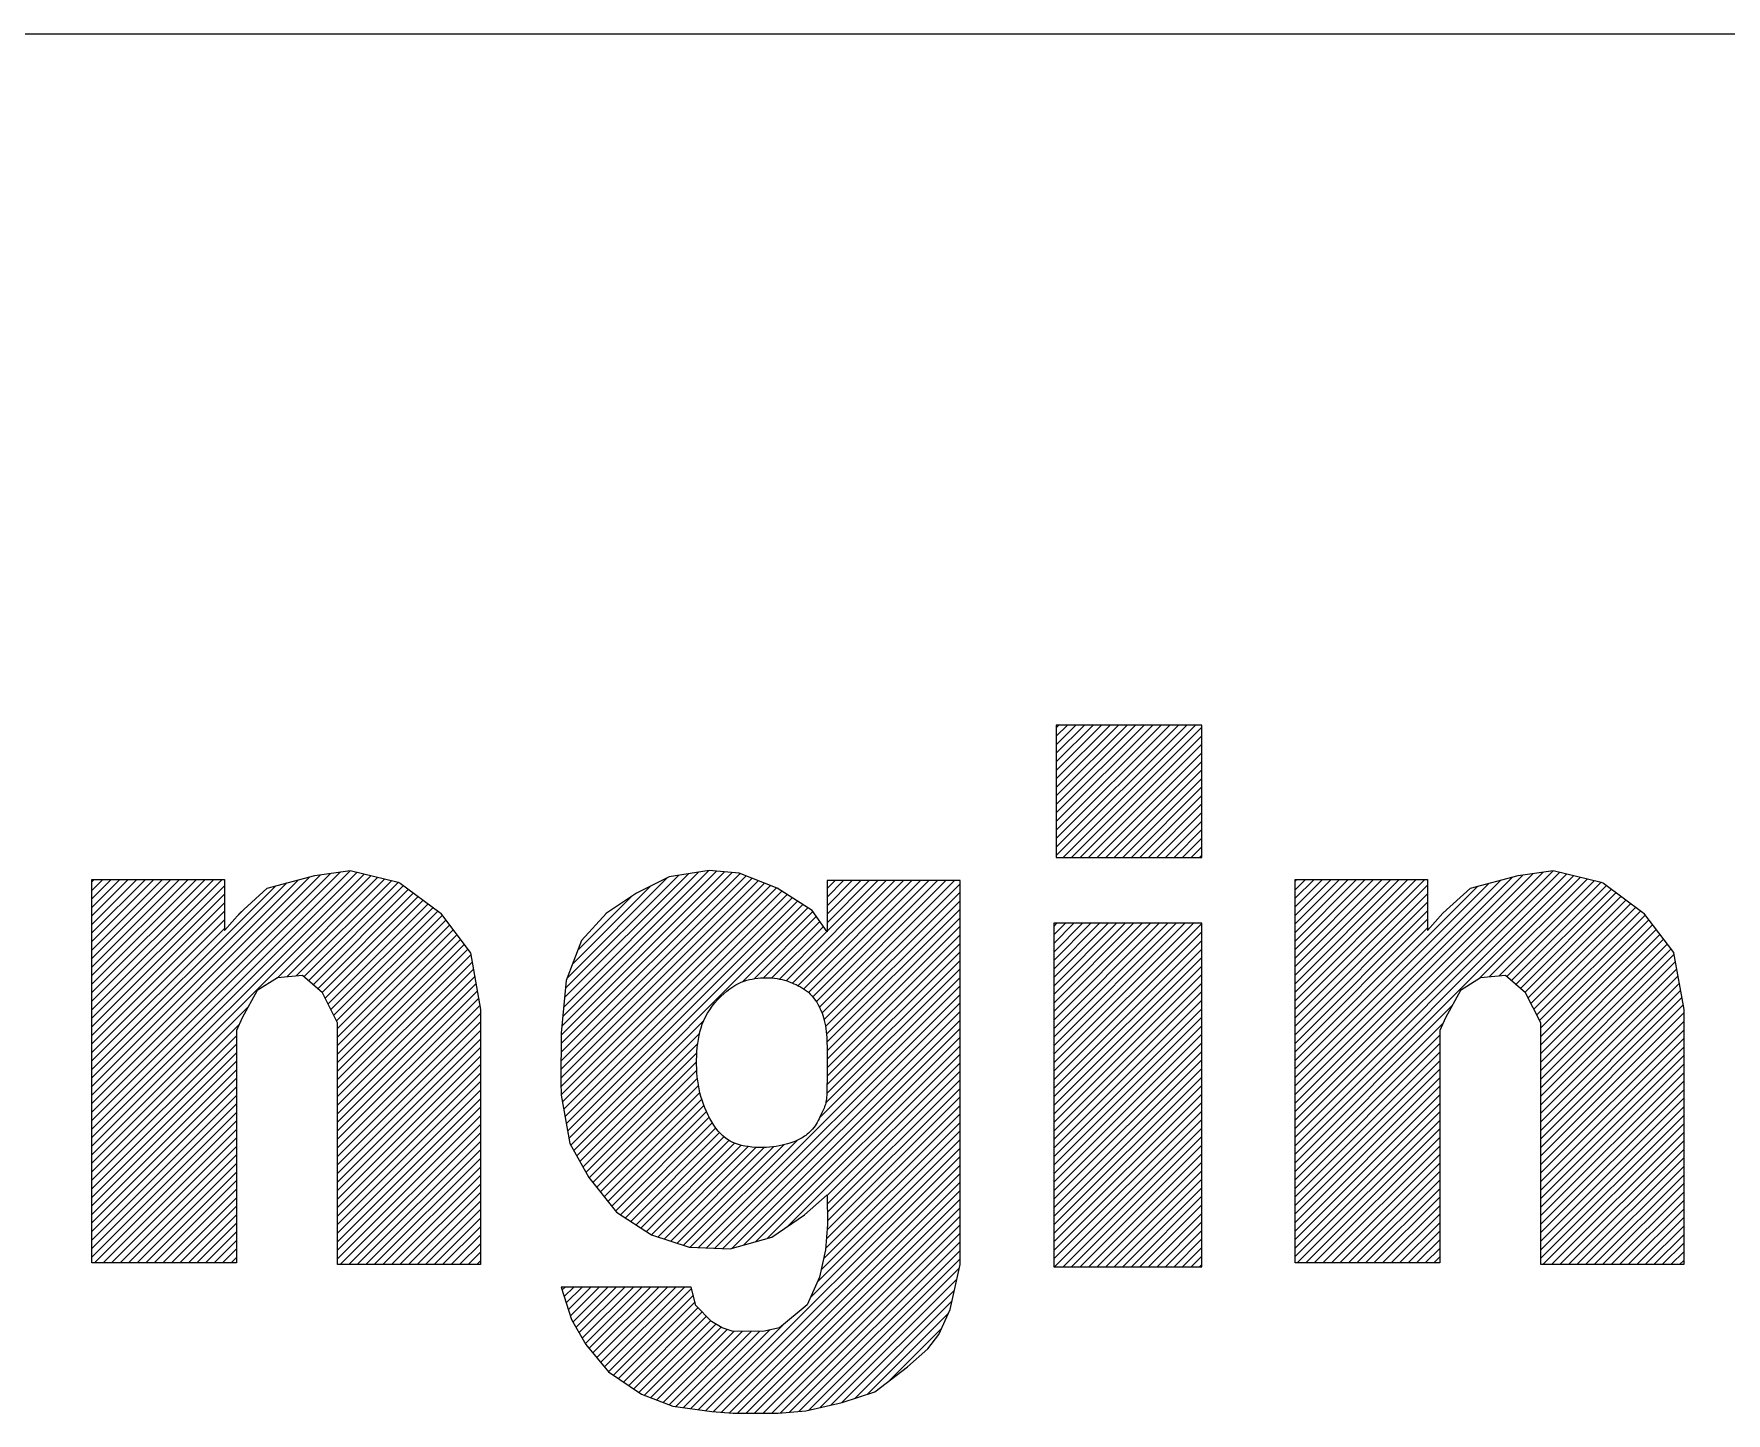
# Model space of a CAD drawing. Header units: millimetres. Extents: x 970 to 1780, y -2028 to -1450.
# Drawn here: x 1688.03 to 1702.94, y -1931.82 to -1919.66 of the extents above; entities that cross this region are included whole.
import ezdxf

# ---------------------------------------------------------------- set-up
doc = ezdxf.new("R2010")
doc.units = ezdxf.units.MM
doc.header["$LTSCALE"] = 7
doc.layers.add('DWGLMT', color=6, linetype='Continuous')

msp = doc.modelspace()

# ---------------------------------------------------------------- linework, layer by layer
at = {"linetype": 'Continuous'}
for p, q in [((1698.322, -1925.754), (1697.041, -1925.754)), ((1697.041, -1925.754), (1697.041, -1926.919)), ((1698.322, -1926.919), (1698.322, -1925.754)), ((1697.041, -1926.919), (1698.322, -1926.919)), ((1690.511, -1927.08), (1690.82, -1927.036)), ((1690.82, -1927.036), (1691.243, -1927.137)), ((1693.984, -1927.036), (1693.631, -1927.09)), ((1694.249, -1927.058), (1693.984, -1927.036)), ((1694.581, -1927.19), (1694.249, -1927.058)), ((1701.109, -1927.08), (1701.418, -1927.036)), ((1701.418, -1927.036), (1701.841, -1927.137)), ((1688.546, -1930.491), (1688.546, -1927.113)), ((1688.546, -1927.113), (1689.714, -1927.113)), ((1689.714, -1927.113), (1689.714, -1927.563)), ((1689.849, -1927.41), (1690.091, -1927.19)), ((1690.091, -1927.19), (1690.511, -1927.08)), ((1691.243, -1927.137), (1691.262, -1927.146)), ((1691.262, -1927.146), (1691.61, -1927.405)), ((1693.631, -1927.09), (1693.344, -1927.234)), ((1694.89, -1927.388), (1694.581, -1927.19)), ((1696.193, -1927.124), (1695.022, -1927.124)), ((1695.022, -1927.124), (1695.022, -1927.576)), ((1696.193, -1930.507), (1696.193, -1927.124)), ((1699.144, -1930.491), (1699.144, -1927.113)), ((1699.144, -1927.113), (1700.311, -1927.113)), ((1700.311, -1927.113), (1700.311, -1927.563)), ((1700.446, -1927.41), (1700.689, -1927.19)), ((1700.689, -1927.19), (1701.109, -1927.08)), ((1701.841, -1927.137), (1701.86, -1927.146)), ((1701.86, -1927.146), (1702.208, -1927.405)), ((1693.344, -1927.234), (1693.079, -1927.41)), ((1689.714, -1927.563), (1689.849, -1927.41)), ((1689.828, -1927.433), (1689.878, -1927.383)), ((1691.61, -1927.405), (1691.616, -1927.41)), ((1691.616, -1927.41), (1691.879, -1927.756)), ((1693.079, -1927.41), (1692.858, -1927.651)), ((1695.022, -1927.576), (1694.89, -1927.388)), ((1698.322, -1927.5), (1697.019, -1927.5)), ((1697.019, -1927.5), (1697.019, -1930.525)), ((1698.322, -1930.525), (1698.322, -1927.5)), ((1700.311, -1927.563), (1700.446, -1927.41)), ((1702.208, -1927.405), (1702.213, -1927.41)), ((1702.213, -1927.41), (1702.476, -1927.756)), ((1692.858, -1927.651), (1692.725, -1928.003)), ((1691.879, -1927.756), (1691.881, -1927.761)), ((1691.881, -1927.761), (1691.969, -1928.259)), ((1702.476, -1927.756), (1702.478, -1927.761)), ((1702.478, -1927.761), (1702.567, -1928.259)), ((1690.401, -1927.959), (1690.18, -1927.981)), ((1690.577, -1928.112), (1690.401, -1927.959)), ((1700.998, -1927.959), (1700.777, -1927.981)), ((1701.175, -1928.112), (1700.998, -1927.959)), ((1690.003, -1928.091), (1689.871, -1928.332)), ((1690.18, -1927.981), (1690.003, -1928.091)), ((1690.71, -1928.376), (1690.577, -1928.112)), ((1692.725, -1928.003), (1692.682, -1928.435)), ((1694.086, -1928.145), (1694.113, -1928.12)), ((1694.113, -1928.12), (1694.14, -1928.097)), ((1694.14, -1928.097), (1694.166, -1928.077)), ((1694.166, -1928.077), (1694.192, -1928.059)), ((1694.192, -1928.059), (1694.217, -1928.043)), ((1694.217, -1928.043), (1694.242, -1928.03)), ((1694.242, -1928.03), (1694.266, -1928.019)), ((1694.266, -1928.019), (1694.291, -1928.01)), ((1694.291, -1928.01), (1694.315, -1928.002)), ((1694.315, -1928.002), (1694.339, -1927.996)), ((1694.339, -1927.996), (1694.363, -1927.991)), ((1694.363, -1927.991), (1694.387, -1927.986)), ((1694.387, -1927.986), (1694.412, -1927.983)), ((1694.412, -1927.983), (1694.436, -1927.981)), ((1694.436, -1927.981), (1694.461, -1927.979)), ((1694.461, -1927.979), (1694.486, -1927.979)), ((1694.486, -1927.979), (1694.51, -1927.979)), ((1694.51, -1927.979), (1694.534, -1927.981)), ((1694.534, -1927.981), (1694.558, -1927.983)), ((1694.558, -1927.983), (1694.581, -1927.987)), ((1694.581, -1927.987), (1694.603, -1927.991)), ((1694.603, -1927.991), (1694.626, -1927.996)), ((1694.626, -1927.996), (1694.647, -1928.002)), ((1694.647, -1928.002), (1694.669, -1928.008)), ((1694.669, -1928.008), (1694.689, -1928.016)), ((1694.689, -1928.016), (1694.71, -1928.023)), ((1694.71, -1928.023), (1694.73, -1928.032)), ((1694.73, -1928.032), (1694.749, -1928.04)), ((1694.749, -1928.04), (1694.768, -1928.05)), ((1694.768, -1928.05), (1694.787, -1928.059)), ((1694.787, -1928.059), (1694.805, -1928.07)), ((1694.805, -1928.07), (1694.823, -1928.082)), ((1694.823, -1928.082), (1694.84, -1928.094)), ((1694.84, -1928.094), (1694.857, -1928.108)), ((1694.857, -1928.108), (1694.873, -1928.123)), ((1700.601, -1928.091), (1700.468, -1928.332)), ((1700.777, -1927.981), (1700.601, -1928.091)), ((1701.308, -1928.376), (1701.175, -1928.112)), ((1691.969, -1928.259), (1691.969, -1930.507)), ((1693.968, -1928.292), (1693.988, -1928.261)), ((1693.988, -1928.261), (1694.01, -1928.23)), ((1694.01, -1928.23), (1694.034, -1928.201)), ((1694.034, -1928.201), (1694.06, -1928.172)), ((1694.06, -1928.172), (1694.086, -1928.145)), ((1694.873, -1928.123), (1694.888, -1928.14)), ((1694.888, -1928.14), (1694.903, -1928.158)), ((1694.903, -1928.158), (1694.917, -1928.177)), ((1694.917, -1928.177), (1694.931, -1928.196)), ((1694.931, -1928.196), (1694.943, -1928.217)), ((1694.943, -1928.217), (1694.955, -1928.239)), ((1694.955, -1928.239), (1694.965, -1928.261)), ((1694.965, -1928.261), (1694.975, -1928.284)), ((1702.567, -1928.259), (1702.567, -1930.507)), ((1689.871, -1928.332), (1689.82, -1928.444)), ((1690.71, -1928.486), (1690.71, -1928.376)), ((1693.912, -1928.421), (1693.922, -1928.388)), ((1693.922, -1928.388), (1693.935, -1928.356)), ((1693.935, -1928.356), (1693.95, -1928.324)), ((1693.95, -1928.324), (1693.968, -1928.292)), ((1694.975, -1928.284), (1694.984, -1928.308)), ((1694.984, -1928.308), (1694.991, -1928.331)), ((1694.991, -1928.331), (1694.997, -1928.355)), ((1694.997, -1928.355), (1695.003, -1928.38)), ((1695.003, -1928.38), (1695.008, -1928.404)), ((1695.008, -1928.404), (1695.011, -1928.429)), ((1700.468, -1928.332), (1700.418, -1928.444)), ((1701.308, -1928.486), (1701.308, -1928.376)), ((1689.82, -1928.444), (1689.82, -1930.491)), ((1690.71, -1930.507), (1690.71, -1928.486)), ((1692.681, -1928.464), (1692.677, -1928.897)), ((1692.682, -1928.435), (1692.681, -1928.464)), ((1693.879, -1928.595), (1693.884, -1928.559)), ((1693.884, -1928.559), (1693.889, -1928.524)), ((1693.889, -1928.524), (1693.895, -1928.489)), ((1693.895, -1928.489), (1693.902, -1928.455)), ((1693.902, -1928.455), (1693.912, -1928.421)), ((1695.011, -1928.429), (1695.015, -1928.454)), ((1695.015, -1928.454), (1695.017, -1928.479)), ((1695.017, -1928.479), (1695.019, -1928.505)), ((1695.019, -1928.505), (1695.02, -1928.53)), ((1695.02, -1928.53), (1695.021, -1928.556)), ((1695.021, -1928.556), (1695.022, -1928.583)), ((1700.418, -1928.444), (1700.418, -1930.491)), ((1701.308, -1930.507), (1701.308, -1928.486)), ((1693.873, -1928.706), (1693.874, -1928.668)), ((1693.873, -1928.743), (1693.873, -1928.706)), ((1693.874, -1928.668), (1693.876, -1928.632)), ((1693.876, -1928.632), (1693.879, -1928.595)), ((1695.022, -1928.583), (1695.022, -1928.61)), ((1695.022, -1928.61), (1695.023, -1928.639)), ((1695.023, -1928.699), (1695.022, -1928.731)), ((1695.023, -1928.639), (1695.023, -1928.668)), ((1695.023, -1928.668), (1695.023, -1928.699)), ((1693.874, -1928.78), (1693.873, -1928.743)), ((1693.876, -1928.816), (1693.874, -1928.78)), ((1693.879, -1928.853), (1693.876, -1928.816)), ((1693.883, -1928.888), (1693.879, -1928.853)), ((1695.022, -1928.731), (1695.022, -1928.764)), ((1695.022, -1928.764), (1695.022, -1928.797)), ((1695.022, -1928.797), (1695.022, -1928.83)), ((1695.022, -1928.83), (1695.022, -1928.862)), ((1695.022, -1928.862), (1695.022, -1928.893)), ((1692.677, -1928.897), (1692.681, -1929.013)), ((1692.681, -1929.013), (1692.757, -1929.44)), ((1693.888, -1928.924), (1693.883, -1928.888)), ((1693.895, -1928.958), (1693.888, -1928.924)), ((1693.902, -1928.992), (1693.895, -1928.958)), ((1693.911, -1929.026), (1693.902, -1928.992)), ((1695.019, -1929.014), (1695.018, -1929.031)), ((1695.02, -1928.995), (1695.019, -1929.014)), ((1695.021, -1928.949), (1695.02, -1928.973)), ((1695.02, -1928.973), (1695.02, -1928.995)), ((1695.022, -1928.893), (1695.021, -1928.922)), ((1695.021, -1928.922), (1695.021, -1928.949)), ((1693.921, -1929.059), (1693.911, -1929.026)), ((1693.932, -1929.092), (1693.921, -1929.059)), ((1693.945, -1929.125), (1693.932, -1929.092)), ((1693.959, -1929.157), (1693.945, -1929.125)), ((1693.974, -1929.189), (1693.959, -1929.157)), ((1694.979, -1929.163), (1694.973, -1929.176)), ((1694.985, -1929.151), (1694.979, -1929.163)), ((1694.99, -1929.14), (1694.985, -1929.151)), ((1694.995, -1929.129), (1694.99, -1929.14)), ((1694.999, -1929.118), (1694.995, -1929.129)), ((1695.003, -1929.107), (1694.999, -1929.118)), ((1695.007, -1929.096), (1695.003, -1929.107)), ((1695.01, -1929.085), (1695.007, -1929.096)), ((1695.012, -1929.073), (1695.01, -1929.085)), ((1695.014, -1929.061), (1695.012, -1929.073)), ((1695.016, -1929.047), (1695.014, -1929.061)), ((1695.018, -1929.031), (1695.016, -1929.047)), ((1693.99, -1929.22), (1693.974, -1929.189)), ((1694.007, -1929.25), (1693.99, -1929.22)), ((1694.024, -1929.279), (1694.007, -1929.25)), ((1694.043, -1929.305), (1694.024, -1929.279)), ((1694.062, -1929.33), (1694.043, -1929.305)), ((1694.905, -1929.3), (1694.894, -1929.314)), ((1694.916, -1929.285), (1694.905, -1929.3)), ((1694.926, -1929.27), (1694.916, -1929.285)), ((1694.935, -1929.254), (1694.926, -1929.27)), ((1694.944, -1929.238), (1694.935, -1929.254)), ((1694.952, -1929.222), (1694.944, -1929.238)), ((1694.959, -1929.206), (1694.952, -1929.222)), ((1694.966, -1929.191), (1694.959, -1929.206)), ((1694.973, -1929.176), (1694.966, -1929.191)), ((1692.757, -1929.44), (1692.924, -1929.738)), ((1694.082, -1929.353), (1694.062, -1929.33)), ((1694.103, -1929.373), (1694.082, -1929.353)), ((1694.124, -1929.39), (1694.103, -1929.373)), ((1694.145, -1929.406), (1694.124, -1929.39)), ((1694.168, -1929.419), (1694.145, -1929.406)), ((1694.192, -1929.431), (1694.168, -1929.419)), ((1694.216, -1929.441), (1694.192, -1929.431)), ((1694.242, -1929.449), (1694.216, -1929.441)), ((1694.269, -1929.456), (1694.242, -1929.449)), ((1694.298, -1929.463), (1694.269, -1929.456)), ((1694.599, -1929.461), (1694.572, -1929.466)), ((1694.625, -1929.455), (1694.599, -1929.461)), ((1694.649, -1929.449), (1694.625, -1929.455)), ((1694.672, -1929.442), (1694.649, -1929.449)), ((1694.693, -1929.436), (1694.672, -1929.442)), ((1694.711, -1929.43), (1694.693, -1929.436)), ((1694.728, -1929.424), (1694.711, -1929.43)), ((1694.743, -1929.419), (1694.728, -1929.424)), ((1694.756, -1929.414), (1694.743, -1929.419)), ((1694.768, -1929.408), (1694.756, -1929.414)), ((1694.779, -1929.403), (1694.768, -1929.408)), ((1694.79, -1929.397), (1694.779, -1929.403)), ((1694.801, -1929.391), (1694.79, -1929.397)), ((1694.812, -1929.384), (1694.801, -1929.391)), ((1694.823, -1929.376), (1694.812, -1929.384)), ((1694.835, -1929.368), (1694.823, -1929.376)), ((1694.847, -1929.359), (1694.835, -1929.368)), ((1694.859, -1929.349), (1694.847, -1929.359)), ((1694.871, -1929.338), (1694.859, -1929.349)), ((1694.883, -1929.326), (1694.871, -1929.338)), ((1694.894, -1929.314), (1694.883, -1929.326)), ((1694.328, -1929.467), (1694.298, -1929.463)), ((1694.359, -1929.471), (1694.328, -1929.467)), ((1694.39, -1929.474), (1694.359, -1929.471)), ((1694.421, -1929.476), (1694.39, -1929.474)), ((1694.453, -1929.476), (1694.421, -1929.476)), ((1694.484, -1929.475), (1694.453, -1929.476)), ((1694.514, -1929.473), (1694.484, -1929.475)), ((1694.544, -1929.47), (1694.514, -1929.473)), ((1694.572, -1929.466), (1694.544, -1929.47)), ((1692.924, -1929.738), (1693.167, -1930.045)), ((1694.824, -1930.067), (1695.022, -1929.892)), ((1695.022, -1929.892), (1695.025, -1930.152)), ((1693.167, -1930.045), (1693.476, -1930.243)), ((1694.536, -1930.265), (1694.824, -1930.067)), ((1695.025, -1930.152), (1695.008, -1930.377)), ((1693.476, -1930.243), (1693.808, -1930.353)), ((1693.808, -1930.353), (1694.168, -1930.368)), ((1694.168, -1930.368), (1694.536, -1930.265)), ((1689.82, -1930.491), (1688.546, -1930.491)), ((1695.008, -1930.377), (1694.956, -1930.616)), ((1700.418, -1930.491), (1699.144, -1930.491)), ((1691.969, -1930.507), (1690.71, -1930.507)), ((1694.956, -1930.616), (1694.846, -1930.862)), ((1696.105, -1930.902), (1696.193, -1930.507)), ((1697.019, -1930.525), (1698.322, -1930.525)), ((1702.567, -1930.507), (1701.308, -1930.507)), ((1693.826, -1930.704), (1692.68, -1930.704)), ((1692.68, -1930.704), (1692.772, -1930.99)), ((1693.867, -1930.867), (1693.826, -1930.704)), ((1694.005, -1931.008), (1693.867, -1930.867)), ((1694.846, -1930.862), (1694.602, -1931.063)), ((1696.007, -1931.122), (1696.105, -1930.902)), ((1692.772, -1930.99), (1692.898, -1931.209)), ((1694.098, -1931.064), (1694.005, -1931.008)), ((1694.185, -1931.092), (1694.098, -1931.064)), ((1694.456, -1931.097), (1694.185, -1931.092)), ((1694.602, -1931.063), (1694.456, -1931.097)), ((1692.898, -1931.209), (1693.097, -1931.451)), ((1695.729, -1931.407), (1695.908, -1931.248)), ((1695.908, -1931.248), (1696.007, -1931.122)), ((1693.097, -1931.451), (1693.388, -1931.649)), ((1695.442, -1931.627), (1695.729, -1931.407)), ((1693.388, -1931.649), (1693.663, -1931.753)), ((1695.155, -1931.721), (1695.442, -1931.627)), ((1693.663, -1931.753), (1694.007, -1931.8)), ((1694.007, -1931.8), (1694.195, -1931.815)), ((1694.195, -1931.815), (1694.592, -1931.815)), ((1694.592, -1931.815), (1694.834, -1931.795)), ((1694.834, -1931.795), (1695.155, -1931.721))]:
    msp.add_line(p, q, dxfattribs=at)
at = {"color": 0, "linetype": 'Continuous'}
for p, q in [((1697.041, -1926.904), (1698.191, -1925.754)), ((1697.041, -1926.829), (1698.116, -1925.754)), ((1697.041, -1926.754), (1698.041, -1925.754)), ((1697.041, -1926.679), (1697.966, -1925.754)), ((1697.041, -1926.604), (1697.89, -1925.754)), ((1697.041, -1926.528), (1697.815, -1925.754)), ((1697.041, -1926.453), (1697.74, -1925.754)), ((1697.041, -1926.378), (1697.665, -1925.754)), ((1697.041, -1926.303), (1697.59, -1925.754)), ((1697.041, -1926.228), (1697.515, -1925.754)), ((1697.041, -1926.153), (1697.44, -1925.754)), ((1697.041, -1926.078), (1697.365, -1925.754)), ((1697.041, -1926.002), (1697.289, -1925.754)), ((1697.041, -1925.927), (1697.214, -1925.754)), ((1697.041, -1925.852), (1697.139, -1925.754)), ((1697.041, -1925.777), (1697.064, -1925.754)), ((1697.101, -1926.919), (1698.266, -1925.754)), ((1697.176, -1926.919), (1698.322, -1925.773)), ((1697.251, -1926.919), (1698.322, -1925.848)), ((1697.326, -1926.919), (1698.322, -1925.923)), ((1697.401, -1926.919), (1698.322, -1925.999)), ((1697.476, -1926.919), (1698.322, -1926.074)), ((1697.552, -1926.919), (1698.322, -1926.149)), ((1697.627, -1926.919), (1698.322, -1926.224)), ((1697.702, -1926.919), (1698.322, -1926.299)), ((1697.777, -1926.919), (1698.322, -1926.374)), ((1697.852, -1926.919), (1698.322, -1926.449)), ((1697.927, -1926.919), (1698.322, -1926.525)), ((1698.002, -1926.919), (1698.322, -1926.6)), ((1698.078, -1926.919), (1698.322, -1926.675)), ((1698.153, -1926.919), (1698.322, -1926.75)), ((1698.228, -1926.919), (1698.322, -1926.825)), ((1698.303, -1926.919), (1698.322, -1926.9)), ((1688.546, -1929.313), (1690.822, -1927.037)), ((1688.546, -1929.238), (1690.736, -1927.048)), ((1688.546, -1929.388), (1690.883, -1927.051)), ((1688.546, -1929.163), (1690.648, -1927.061)), ((1688.546, -1929.464), (1690.944, -1927.066)), ((1688.546, -1929.088), (1690.561, -1927.073)), ((1692.68, -1928.56), (1694.187, -1927.053)), ((1692.68, -1928.635), (1694.255, -1927.06)), ((1692.681, -1928.484), (1694.118, -1927.047)), ((1692.685, -1928.405), (1694.048, -1927.042)), ((1692.693, -1928.321), (1693.977, -1927.037)), ((1692.702, -1928.238), (1693.889, -1927.051)), ((1692.71, -1928.154), (1693.8, -1927.064)), ((1699.144, -1929.309), (1701.416, -1927.037)), ((1699.144, -1929.234), (1701.328, -1927.049)), ((1699.144, -1929.384), (1701.477, -1927.05)), ((1699.144, -1929.159), (1701.241, -1927.061)), ((1699.144, -1929.459), (1701.538, -1927.065)), ((1699.144, -1929.084), (1701.153, -1927.074)), ((1688.546, -1929.539), (1691.005, -1927.08)), ((1688.546, -1929.013), (1690.467, -1927.092)), ((1688.546, -1928.261), (1689.694, -1927.113)), ((1688.546, -1928.186), (1689.619, -1927.113)), ((1688.546, -1928.111), (1689.544, -1927.113)), ((1688.546, -1928.036), (1689.468, -1927.113)), ((1688.546, -1927.961), (1689.393, -1927.113)), ((1688.546, -1927.886), (1689.318, -1927.113)), ((1688.546, -1927.811), (1689.243, -1927.113)), ((1688.546, -1927.736), (1689.168, -1927.113)), ((1688.546, -1927.66), (1689.093, -1927.113)), ((1688.546, -1927.585), (1689.018, -1927.113)), ((1688.546, -1927.51), (1688.943, -1927.113)), ((1688.546, -1927.435), (1688.867, -1927.113)), ((1688.546, -1927.36), (1688.792, -1927.113)), ((1688.546, -1927.285), (1688.717, -1927.113)), ((1688.546, -1927.21), (1688.642, -1927.113)), ((1688.546, -1927.134), (1688.567, -1927.113)), ((1688.546, -1928.938), (1690.365, -1927.118)), ((1688.546, -1928.862), (1690.263, -1927.145)), ((1688.546, -1928.337), (1689.714, -1927.169)), ((1688.546, -1928.787), (1690.162, -1927.172)), ((1690.178, -1927.982), (1691.065, -1927.094)), ((1690.262, -1927.972), (1691.126, -1927.109)), ((1690.346, -1927.964), (1691.187, -1927.123)), ((1690.414, -1927.971), (1691.247, -1927.138)), ((1690.455, -1928.006), (1691.292, -1927.168)), ((1690.495, -1928.041), (1691.335, -1927.2)), ((1692.678, -1928.787), (1694.362, -1927.103)), ((1692.678, -1928.863), (1694.416, -1927.125)), ((1692.679, -1928.711), (1694.308, -1927.082)), ((1692.679, -1928.937), (1694.47, -1927.146)), ((1692.681, -1929.01), (1694.523, -1927.167)), ((1692.692, -1929.074), (1694.577, -1927.189)), ((1692.703, -1929.138), (1694.624, -1927.217)), ((1692.718, -1928.071), (1693.712, -1927.078)), ((1692.734, -1927.98), (1693.617, -1927.097)), ((1692.779, -1927.86), (1693.467, -1927.172)), ((1694.661, -1928.006), (1695.543, -1927.124)), ((1694.716, -1928.026), (1695.618, -1927.124)), ((1694.768, -1928.049), (1695.694, -1927.124)), ((1694.816, -1928.077), (1695.769, -1927.124)), ((1694.858, -1928.11), (1695.844, -1927.124)), ((1694.895, -1928.148), (1695.919, -1927.124)), ((1694.927, -1928.191), (1695.994, -1927.124)), ((1694.955, -1928.239), (1696.069, -1927.124)), ((1694.977, -1928.291), (1696.144, -1927.124)), ((1694.995, -1928.348), (1696.193, -1927.151)), ((1695.008, -1928.41), (1696.193, -1927.226)), ((1695.022, -1927.57), (1695.468, -1927.124)), ((1695.022, -1927.495), (1695.393, -1927.124)), ((1695.022, -1927.42), (1695.318, -1927.124)), ((1695.022, -1927.345), (1695.243, -1927.124)), ((1695.022, -1927.269), (1695.168, -1927.124)), ((1695.022, -1927.194), (1695.093, -1927.124)), ((1699.144, -1929.534), (1701.599, -1927.079)), ((1699.144, -1929.008), (1701.059, -1927.093)), ((1699.144, -1928.257), (1700.287, -1927.113)), ((1699.144, -1928.182), (1700.212, -1927.113)), ((1699.144, -1928.107), (1700.137, -1927.113)), ((1699.144, -1928.032), (1700.062, -1927.113)), ((1699.144, -1927.957), (1699.987, -1927.113)), ((1699.144, -1927.881), (1699.912, -1927.113)), ((1699.144, -1927.806), (1699.836, -1927.113)), ((1699.144, -1927.731), (1699.761, -1927.113)), ((1699.144, -1927.656), (1699.686, -1927.113)), ((1699.144, -1927.581), (1699.611, -1927.113)), ((1699.144, -1927.506), (1699.536, -1927.113)), ((1699.144, -1927.431), (1699.461, -1927.113)), ((1699.144, -1927.356), (1699.386, -1927.113)), ((1699.144, -1927.28), (1699.311, -1927.113)), ((1699.144, -1927.205), (1699.235, -1927.113)), ((1699.144, -1927.13), (1699.16, -1927.113)), ((1699.144, -1928.933), (1700.957, -1927.12)), ((1699.144, -1928.858), (1700.855, -1927.147)), ((1699.144, -1928.332), (1700.311, -1927.165)), ((1699.144, -1928.783), (1700.753, -1927.173)), ((1700.764, -1927.989), (1701.659, -1927.094)), ((1700.855, -1927.973), (1701.72, -1927.108)), ((1700.939, -1927.965), (1701.781, -1927.122)), ((1701.01, -1927.969), (1701.841, -1927.137)), ((1701.05, -1928.004), (1701.887, -1927.166)), ((1701.09, -1928.039), (1701.93, -1927.198)), ((1688.546, -1928.412), (1689.714, -1927.244)), ((1688.546, -1928.487), (1689.714, -1927.319)), ((1690.535, -1928.076), (1691.378, -1927.232)), ((1690.575, -1928.11), (1691.421, -1927.264)), ((1690.601, -1928.16), (1691.464, -1927.296)), ((1690.626, -1928.21), (1691.508, -1927.328)), ((1690.651, -1928.26), (1691.551, -1927.36)), ((1692.715, -1929.202), (1694.669, -1927.247)), ((1692.726, -1929.265), (1694.715, -1927.276)), ((1692.737, -1929.329), (1694.761, -1927.305)), ((1692.749, -1929.393), (1694.807, -1927.335)), ((1692.764, -1929.453), (1694.853, -1927.364)), ((1692.825, -1927.739), (1693.303, -1927.261)), ((1695.017, -1928.477), (1696.193, -1927.301)), ((1699.144, -1928.407), (1700.311, -1927.24)), ((1699.144, -1928.483), (1700.311, -1927.315)), ((1701.13, -1928.074), (1701.973, -1927.23)), ((1701.17, -1928.108), (1702.016, -1927.262)), ((1701.197, -1928.157), (1702.06, -1927.294)), ((1701.222, -1928.207), (1702.103, -1927.326)), ((1701.248, -1928.257), (1702.146, -1927.358)), ((1688.546, -1928.562), (1689.714, -1927.394)), ((1688.546, -1928.637), (1689.714, -1927.469)), ((1690.677, -1928.31), (1691.594, -1927.392)), ((1690.702, -1928.36), (1691.631, -1927.43)), ((1690.71, -1928.426), (1691.663, -1927.473)), ((1690.71, -1928.502), (1691.696, -1927.516)), ((1693.074, -1927.414), (1693.08, -1927.409)), ((1694.276, -1928.015), (1694.896, -1927.396)), ((1694.379, -1927.988), (1694.927, -1927.44)), ((1694.463, -1927.979), (1694.958, -1927.484)), ((1695.021, -1928.548), (1696.193, -1927.376)), ((1695.022, -1928.622), (1696.193, -1927.451)), ((1697.019, -1928.729), (1698.248, -1927.5)), ((1697.019, -1928.654), (1698.173, -1927.5)), ((1697.019, -1928.579), (1698.098, -1927.5)), ((1697.019, -1928.504), (1698.022, -1927.5)), ((1697.019, -1928.429), (1697.947, -1927.5)), ((1697.019, -1928.354), (1697.872, -1927.5)), ((1697.019, -1928.278), (1697.797, -1927.5)), ((1697.019, -1928.203), (1697.722, -1927.5)), ((1697.019, -1928.128), (1697.647, -1927.5)), ((1697.019, -1928.053), (1697.572, -1927.5)), ((1697.019, -1927.978), (1697.497, -1927.5)), ((1697.019, -1927.903), (1697.421, -1927.5)), ((1697.019, -1927.828), (1697.346, -1927.5)), ((1697.019, -1927.753), (1697.271, -1927.5)), ((1697.019, -1927.677), (1697.196, -1927.5)), ((1697.019, -1927.602), (1697.121, -1927.5)), ((1697.019, -1927.527), (1697.046, -1927.5)), ((1697.019, -1928.804), (1698.322, -1927.501)), ((1699.144, -1928.558), (1700.311, -1927.39)), ((1699.144, -1928.633), (1700.311, -1927.465)), ((1701.273, -1928.307), (1702.189, -1927.39)), ((1701.298, -1928.357), (1702.227, -1927.428)), ((1701.308, -1928.422), (1702.259, -1927.47)), ((1701.308, -1928.497), (1702.292, -1927.513)), ((1688.546, -1928.712), (1689.714, -1927.545)), ((1690.71, -1928.577), (1691.728, -1927.558)), ((1690.71, -1928.652), (1691.761, -1927.601)), ((1690.71, -1928.727), (1691.793, -1927.644)), ((1694.536, -1927.981), (1694.989, -1927.528)), ((1694.602, -1927.991), (1695.02, -1927.572)), ((1695.022, -1928.772), (1696.193, -1927.601)), ((1695.023, -1928.697), (1696.193, -1927.526)), ((1697.019, -1928.88), (1698.322, -1927.576)), ((1697.019, -1928.955), (1698.322, -1927.651)), ((1699.144, -1928.708), (1700.311, -1927.54)), ((1701.308, -1928.572), (1702.324, -1927.556)), ((1701.308, -1928.648), (1702.357, -1927.599)), ((1701.308, -1928.723), (1702.389, -1927.641)), ((1690.71, -1928.802), (1691.826, -1927.686)), ((1690.71, -1928.877), (1691.858, -1927.729)), ((1690.71, -1928.952), (1691.884, -1927.779)), ((1695.021, -1928.923), (1696.193, -1927.752)), ((1695.022, -1928.847), (1696.193, -1927.677)), ((1697.019, -1929.03), (1698.322, -1927.727)), ((1697.019, -1929.105), (1698.322, -1927.802)), ((1701.308, -1928.798), (1702.421, -1927.684)), ((1701.308, -1928.873), (1702.454, -1927.727)), ((1701.308, -1928.948), (1702.481, -1927.775)), ((1690.71, -1929.027), (1691.895, -1927.842)), ((1690.71, -1929.103), (1691.906, -1927.906)), ((1690.71, -1929.178), (1691.918, -1927.97)), ((1695.009, -1929.085), (1696.193, -1927.902)), ((1695.019, -1929), (1696.193, -1927.827)), ((1697.019, -1929.18), (1698.322, -1927.877)), ((1697.019, -1929.255), (1698.322, -1927.952)), ((1701.308, -1929.023), (1702.492, -1927.839)), ((1701.308, -1929.098), (1702.503, -1927.903)), ((1701.308, -1929.173), (1702.515, -1927.966)), ((1690.71, -1929.253), (1691.929, -1928.034)), ((1690.71, -1929.328), (1691.94, -1928.098)), ((1693.889, -1930.356), (1696.193, -1928.052)), ((1694.955, -1929.215), (1696.193, -1927.977)), ((1697.019, -1929.33), (1698.322, -1928.027)), ((1697.019, -1929.405), (1698.322, -1928.102)), ((1701.308, -1929.249), (1702.526, -1928.03)), ((1701.308, -1929.324), (1702.537, -1928.094)), ((1688.546, -1929.614), (1689.923, -1928.237)), ((1690.71, -1929.403), (1691.952, -1928.161)), ((1690.71, -1929.478), (1691.963, -1928.225)), ((1693.961, -1930.359), (1696.193, -1928.127)), ((1694.033, -1930.362), (1696.193, -1928.202)), ((1697.019, -1929.481), (1698.322, -1928.177)), ((1697.019, -1929.556), (1698.322, -1928.253)), ((1699.144, -1929.609), (1700.526, -1928.227)), ((1701.308, -1929.399), (1702.549, -1928.158)), ((1701.308, -1929.474), (1702.56, -1928.222)), ((1688.546, -1929.689), (1689.845, -1928.39)), ((1690.71, -1929.553), (1691.969, -1928.294)), ((1690.71, -1929.628), (1691.969, -1928.369)), ((1692.791, -1929.501), (1693.935, -1928.357)), ((1694.105, -1930.365), (1696.193, -1928.278)), ((1694.182, -1930.364), (1696.193, -1928.353)), ((1697.019, -1929.631), (1698.322, -1928.328)), ((1697.019, -1929.706), (1698.322, -1928.403)), ((1699.144, -1929.685), (1700.446, -1928.382)), ((1701.308, -1929.549), (1702.567, -1928.29)), ((1701.308, -1929.624), (1702.567, -1928.365)), ((1688.546, -1929.764), (1689.82, -1928.49)), ((1688.546, -1929.839), (1689.82, -1928.565)), ((1690.71, -1929.704), (1691.969, -1928.445)), ((1690.71, -1929.779), (1691.969, -1928.52)), ((1692.818, -1929.549), (1693.9, -1928.467)), ((1692.845, -1929.597), (1693.884, -1928.558)), ((1694.286, -1930.335), (1696.193, -1928.428)), ((1694.39, -1930.306), (1696.193, -1928.503)), ((1697.019, -1929.781), (1698.322, -1928.478)), ((1697.019, -1929.856), (1698.322, -1928.553)), ((1699.144, -1929.76), (1700.418, -1928.485)), ((1699.144, -1929.835), (1700.418, -1928.56)), ((1701.308, -1929.699), (1702.567, -1928.44)), ((1701.308, -1929.774), (1702.567, -1928.515)), ((1688.546, -1929.914), (1689.82, -1928.64)), ((1688.546, -1929.989), (1689.82, -1928.715)), ((1690.71, -1929.854), (1691.969, -1928.595)), ((1690.71, -1929.929), (1691.969, -1928.67)), ((1692.872, -1929.645), (1693.876, -1928.642)), ((1694.494, -1930.277), (1696.193, -1928.578)), ((1694.68, -1930.166), (1696.193, -1928.653)), ((1697.019, -1929.931), (1698.322, -1928.628)), ((1697.019, -1930.006), (1698.322, -1928.703)), ((1699.144, -1929.91), (1700.418, -1928.636)), ((1699.144, -1929.985), (1700.418, -1928.711)), ((1701.308, -1929.85), (1702.567, -1928.591)), ((1701.308, -1929.925), (1702.567, -1928.666)), ((1688.546, -1930.065), (1689.82, -1928.79)), ((1688.546, -1930.14), (1689.82, -1928.865)), ((1690.71, -1930.004), (1691.969, -1928.745)), ((1690.71, -1930.079), (1691.969, -1928.82)), ((1692.899, -1929.693), (1693.873, -1928.72)), ((1692.927, -1929.741), (1693.874, -1928.793)), ((1692.96, -1929.783), (1693.88, -1928.863)), ((1695.022, -1929.899), (1696.193, -1928.728)), ((1695.023, -1929.973), (1696.193, -1928.803)), ((1697.019, -1930.082), (1698.322, -1928.778)), ((1697.019, -1930.157), (1698.322, -1928.854)), ((1699.144, -1930.06), (1700.418, -1928.786)), ((1699.144, -1930.135), (1700.418, -1928.861)), ((1701.308, -1930), (1702.567, -1928.741)), ((1701.308, -1930.075), (1702.567, -1928.816)), ((1688.546, -1930.215), (1689.82, -1928.94)), ((1690.71, -1930.154), (1691.969, -1928.895)), ((1690.71, -1930.23), (1691.969, -1928.971)), ((1692.993, -1929.825), (1693.889, -1928.929)), ((1693.026, -1929.867), (1693.902, -1928.991)), ((1695.024, -1930.047), (1696.193, -1928.879)), ((1695.025, -1930.122), (1696.193, -1928.954)), ((1697.019, -1930.232), (1698.322, -1928.929)), ((1697.019, -1930.307), (1698.322, -1929.004)), ((1699.144, -1930.211), (1700.418, -1928.936)), ((1699.144, -1930.286), (1700.418, -1929.011)), ((1701.308, -1930.15), (1702.567, -1928.891)), ((1701.308, -1930.225), (1702.567, -1928.966)), ((1688.546, -1930.29), (1689.82, -1929.016)), ((1688.546, -1930.365), (1689.82, -1929.091)), ((1690.71, -1930.305), (1691.969, -1929.046)), ((1690.71, -1930.38), (1691.969, -1929.121)), ((1693.059, -1929.909), (1693.918, -1929.05)), ((1693.092, -1929.951), (1693.937, -1929.106)), ((1693.125, -1929.993), (1693.959, -1929.159)), ((1695.016, -1930.281), (1696.193, -1929.104)), ((1695.022, -1930.2), (1696.193, -1929.029)), ((1697.019, -1930.382), (1698.322, -1929.079)), ((1697.019, -1930.457), (1698.322, -1929.154)), ((1699.144, -1930.361), (1700.418, -1929.086)), ((1699.144, -1930.436), (1700.418, -1929.161)), ((1701.308, -1930.3), (1702.567, -1929.041)), ((1701.308, -1930.375), (1702.567, -1929.116)), ((1688.546, -1930.44), (1689.82, -1929.166)), ((1688.57, -1930.491), (1689.82, -1929.241)), ((1690.71, -1930.455), (1691.969, -1929.196)), ((1690.733, -1930.507), (1691.969, -1929.271)), ((1693.159, -1930.035), (1693.984, -1929.209)), ((1693.201, -1930.067), (1694.011, -1929.257)), ((1693.247, -1930.096), (1694.041, -1929.303)), ((1694.991, -1930.456), (1696.193, -1929.254)), ((1695.01, -1930.363), (1696.193, -1929.179)), ((1697.026, -1930.525), (1698.322, -1929.229)), ((1697.101, -1930.525), (1698.322, -1929.304)), ((1699.163, -1930.491), (1700.418, -1929.237)), ((1699.238, -1930.491), (1700.418, -1929.312)), ((1701.308, -1930.451), (1702.567, -1929.192)), ((1701.327, -1930.507), (1702.567, -1929.267)), ((1688.645, -1930.491), (1689.82, -1929.316)), ((1688.72, -1930.491), (1689.82, -1929.391)), ((1690.809, -1930.507), (1691.969, -1929.346)), ((1690.884, -1930.507), (1691.969, -1929.421)), ((1693.293, -1930.126), (1694.075, -1929.344)), ((1693.339, -1930.155), (1694.113, -1929.381)), ((1693.385, -1930.184), (1694.157, -1929.412)), ((1693.43, -1930.214), (1694.207, -1929.437)), ((1693.476, -1930.243), (1694.264, -1929.455)), ((1693.758, -1930.336), (1694.645, -1929.45)), ((1693.817, -1930.353), (1694.757, -1929.413)), ((1694.936, -1930.662), (1696.193, -1929.404)), ((1694.97, -1930.552), (1696.193, -1929.329)), ((1697.176, -1930.525), (1698.322, -1929.379)), ((1697.251, -1930.525), (1698.322, -1929.455)), ((1699.313, -1930.491), (1700.418, -1929.387)), ((1699.389, -1930.491), (1700.418, -1929.462)), ((1701.402, -1930.507), (1702.567, -1929.342)), ((1701.477, -1930.507), (1702.567, -1929.417)), ((1688.795, -1930.491), (1689.82, -1929.466)), ((1688.87, -1930.491), (1689.82, -1929.541)), ((1690.959, -1930.507), (1691.969, -1929.496)), ((1691.034, -1930.507), (1691.969, -1929.572)), ((1693.533, -1930.262), (1694.327, -1929.467)), ((1693.589, -1930.28), (1694.395, -1929.474)), ((1693.646, -1930.299), (1694.469, -1929.476)), ((1693.702, -1930.318), (1694.551, -1929.469)), ((1693.955, -1931.792), (1696.193, -1929.555)), ((1694.874, -1930.798), (1696.193, -1929.48)), ((1697.327, -1930.525), (1698.322, -1929.53)), ((1697.402, -1930.525), (1698.322, -1929.605)), ((1699.464, -1930.491), (1700.418, -1929.537)), ((1701.552, -1930.507), (1702.567, -1929.492)), ((1701.627, -1930.507), (1702.567, -1929.567)), ((1688.945, -1930.491), (1689.82, -1929.617)), ((1689.021, -1930.491), (1689.82, -1929.692)), ((1691.109, -1930.507), (1691.969, -1929.647)), ((1691.184, -1930.507), (1691.969, -1929.722)), ((1694.022, -1931.801), (1696.193, -1929.63)), ((1694.091, -1931.807), (1696.193, -1929.705)), ((1697.477, -1930.525), (1698.322, -1929.68)), ((1697.552, -1930.525), (1698.322, -1929.755)), ((1699.539, -1930.491), (1700.418, -1929.612)), ((1699.614, -1930.491), (1700.418, -1929.687)), ((1701.702, -1930.507), (1702.567, -1929.642)), ((1701.778, -1930.507), (1702.567, -1929.718)), ((1689.096, -1930.491), (1689.82, -1929.767)), ((1689.171, -1930.491), (1689.82, -1929.842)), ((1691.259, -1930.507), (1691.969, -1929.797)), ((1691.335, -1930.507), (1691.969, -1929.872)), ((1694.161, -1931.812), (1696.193, -1929.78)), ((1694.233, -1931.815), (1696.193, -1929.855)), ((1697.627, -1930.525), (1698.322, -1929.83)), ((1697.702, -1930.525), (1698.322, -1929.905)), ((1699.689, -1930.491), (1700.418, -1929.763)), ((1699.764, -1930.491), (1700.418, -1929.838)), ((1701.853, -1930.507), (1702.567, -1929.793)), ((1701.928, -1930.507), (1702.567, -1929.868)), ((1689.246, -1930.491), (1689.82, -1929.917)), ((1689.321, -1930.491), (1689.82, -1929.992)), ((1691.41, -1930.507), (1691.969, -1929.947)), ((1691.485, -1930.507), (1691.969, -1930.022)), ((1694.308, -1931.815), (1696.193, -1929.93)), ((1694.383, -1931.815), (1696.193, -1930.006)), ((1697.777, -1930.525), (1698.322, -1929.981)), ((1697.853, -1930.525), (1698.322, -1930.056)), ((1699.839, -1930.491), (1700.418, -1929.913)), ((1699.914, -1930.491), (1700.418, -1929.988)), ((1702.003, -1930.507), (1702.567, -1929.943)), ((1702.078, -1930.507), (1702.567, -1930.018)), ((1689.396, -1930.491), (1689.82, -1930.067)), ((1689.471, -1930.491), (1689.82, -1930.142)), ((1691.56, -1930.507), (1691.969, -1930.097)), ((1691.635, -1930.507), (1691.969, -1930.173)), ((1694.458, -1931.815), (1696.193, -1930.081)), ((1694.534, -1931.815), (1696.193, -1930.156)), ((1697.928, -1930.525), (1698.322, -1930.131)), ((1698.003, -1930.525), (1698.322, -1930.206)), ((1699.99, -1930.491), (1700.418, -1930.063)), ((1700.065, -1930.491), (1700.418, -1930.138)), ((1702.153, -1930.507), (1702.567, -1930.093)), ((1702.228, -1930.507), (1702.567, -1930.168)), ((1689.546, -1930.491), (1689.82, -1930.218)), ((1689.622, -1930.491), (1689.82, -1930.293)), ((1691.71, -1930.507), (1691.969, -1930.248)), ((1691.785, -1930.507), (1691.969, -1930.323)), ((1694.61, -1931.814), (1696.193, -1930.231)), ((1694.692, -1931.807), (1696.193, -1930.306)), ((1698.078, -1930.525), (1698.322, -1930.281)), ((1698.153, -1930.525), (1698.322, -1930.356)), ((1700.14, -1930.491), (1700.418, -1930.213)), ((1700.215, -1930.491), (1700.418, -1930.288)), ((1702.304, -1930.507), (1702.567, -1930.243)), ((1702.379, -1930.507), (1702.567, -1930.319)), ((1689.697, -1930.491), (1689.82, -1930.368)), ((1689.772, -1930.491), (1689.82, -1930.443)), ((1691.86, -1930.507), (1691.969, -1930.398)), ((1691.936, -1930.507), (1691.969, -1930.473)), ((1694.774, -1931.8), (1696.193, -1930.381)), ((1694.86, -1931.789), (1696.193, -1930.456)), ((1698.228, -1930.525), (1698.322, -1930.431)), ((1700.29, -1930.491), (1700.418, -1930.364)), ((1700.365, -1930.491), (1700.418, -1930.439)), ((1702.454, -1930.507), (1702.567, -1930.394)), ((1702.529, -1930.507), (1702.567, -1930.469)), ((1694.958, -1931.767), (1696.186, -1930.539)), ((1695.055, -1931.744), (1696.164, -1930.635)), ((1698.303, -1930.525), (1698.322, -1930.506)), ((1692.688, -1930.73), (1692.715, -1930.704)), ((1692.707, -1930.787), (1692.79, -1930.704)), ((1692.725, -1930.844), (1692.865, -1930.704)), ((1692.743, -1930.901), (1692.94, -1930.704)), ((1692.761, -1930.958), (1693.015, -1930.704)), ((1692.784, -1931.011), (1693.09, -1930.704)), ((1692.811, -1931.058), (1693.165, -1930.704)), ((1692.839, -1931.106), (1693.24, -1930.704)), ((1692.866, -1931.154), (1693.316, -1930.704)), ((1692.894, -1931.201), (1693.391, -1930.704)), ((1692.926, -1931.244), (1693.466, -1930.704)), ((1692.96, -1931.285), (1693.541, -1930.704)), ((1692.994, -1931.326), (1693.616, -1930.704)), ((1693.028, -1931.367), (1693.691, -1930.704)), ((1693.062, -1931.408), (1693.766, -1930.704)), ((1693.096, -1931.45), (1693.829, -1930.716)), ((1693.14, -1931.48), (1693.845, -1930.776)), ((1695.153, -1931.722), (1696.143, -1930.732)), ((1693.185, -1931.511), (1693.86, -1930.836)), ((1693.23, -1931.541), (1693.886, -1930.885)), ((1693.275, -1931.572), (1693.923, -1930.923)), ((1695.265, -1931.685), (1696.121, -1930.829)), ((1695.377, -1931.648), (1696.09, -1930.935)), ((1693.319, -1931.602), (1693.96, -1930.962)), ((1693.364, -1931.632), (1693.997, -1931)), ((1693.413, -1931.658), (1694.041, -1931.03)), ((1693.468, -1931.679), (1694.088, -1931.059)), ((1693.522, -1931.699), (1694.143, -1931.079)), ((1693.577, -1931.72), (1694.204, -1931.093)), ((1693.631, -1931.741), (1694.278, -1931.094)), ((1693.691, -1931.756), (1694.352, -1931.095)), ((1693.757, -1931.765), (1694.426, -1931.097)), ((1693.823, -1931.774), (1694.514, -1931.083)), ((1693.889, -1931.783), (1694.648, -1931.024)), ((1695.576, -1931.524), (1696.03, -1931.07))]:
    msp.add_line(p, q, dxfattribs=at)
at = {"layer": 'DWGLMT'}
msp.add_line((1639.824, -1919.665), (1774.824, -1919.665), dxfattribs=at)

doc.saveas('drawing.dxf')
